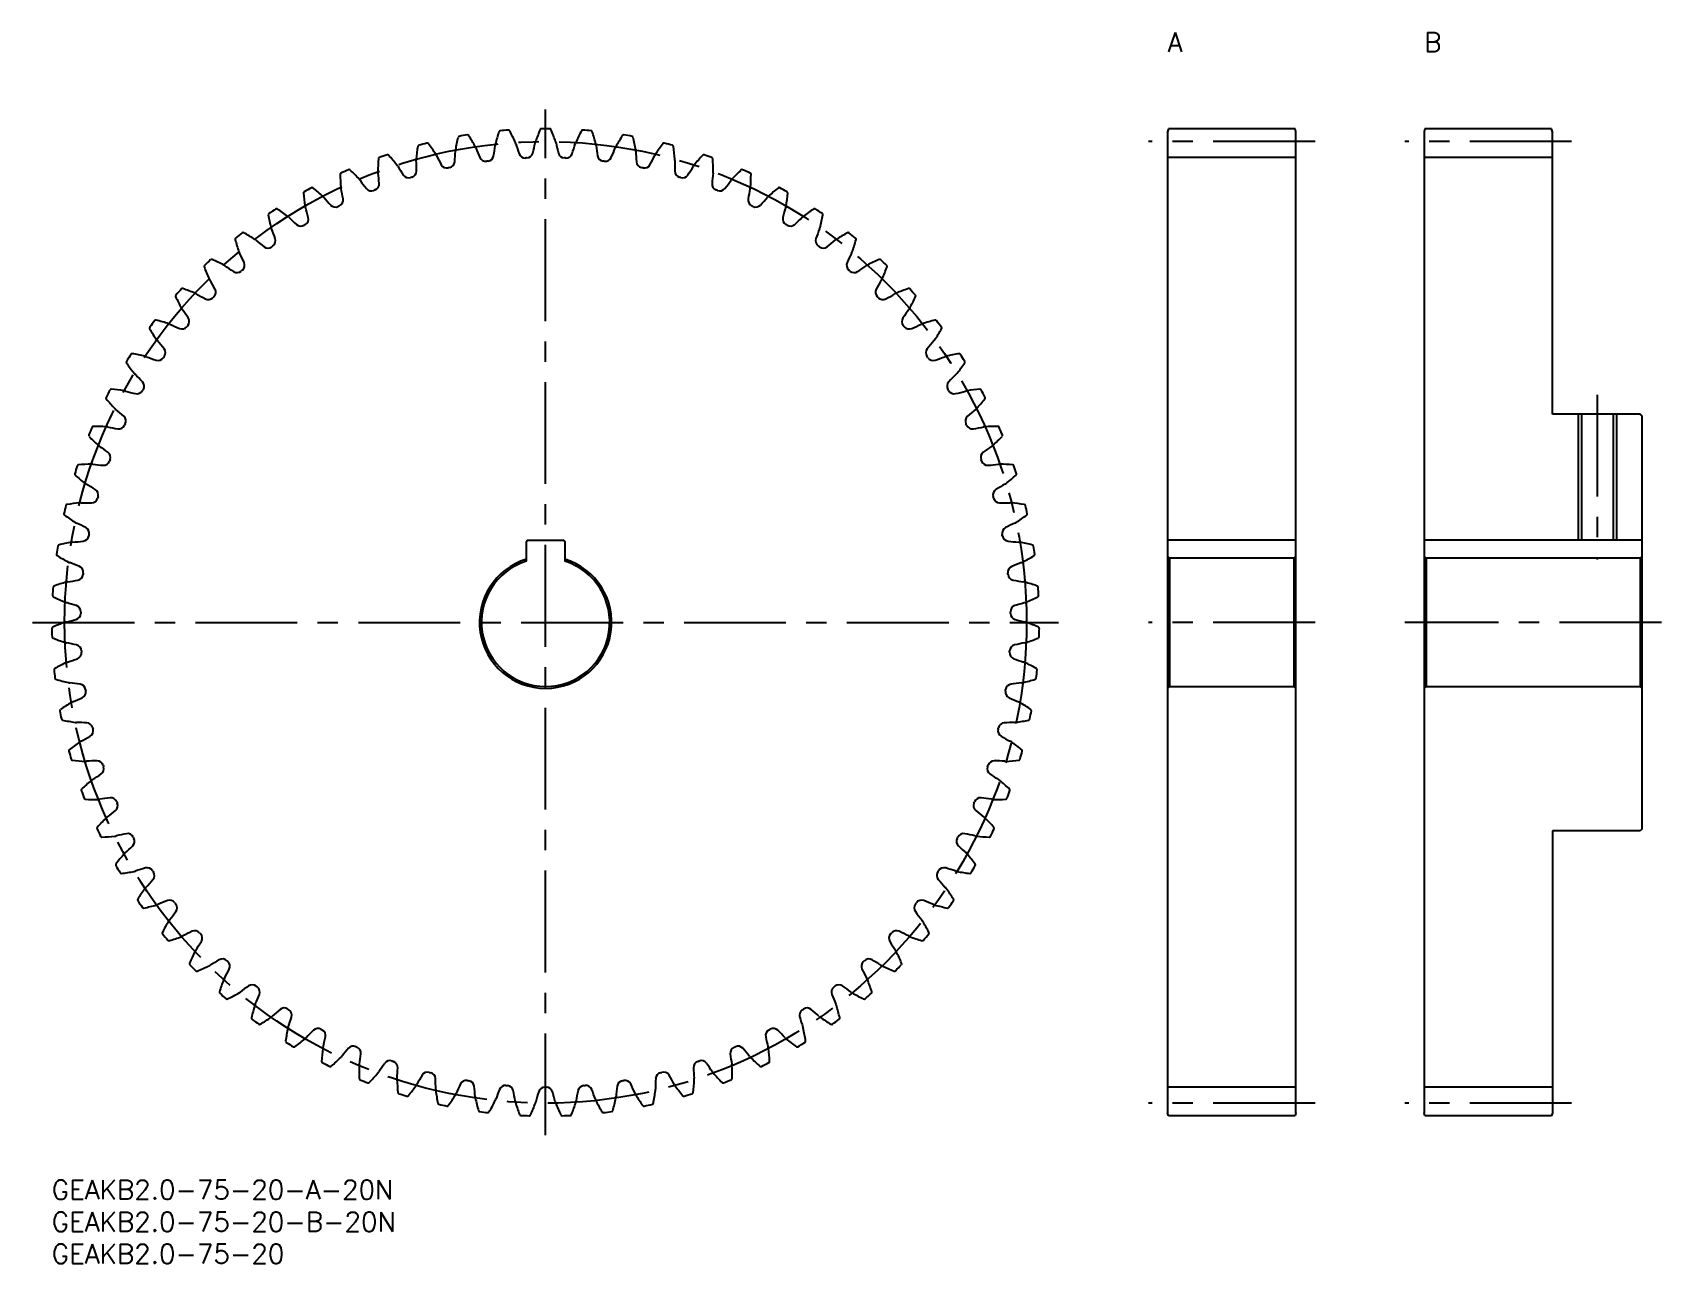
# Model space of a CAD drawing. Extents: x -3 to 251, y -13 to 179.
import ezdxf

# ---------------------------------------------------------------- set-up
doc = ezdxf.new("R2010")
doc.units = 0
doc.header["$LTSCALE"] = 0.5
doc.linetypes.add('CENTER', pattern=[50.8, 31.75, -6.35, 6.35, -6.35])
for name, color, linetype in [('MSM_CENTER', 1, 'CENTER'), ('MSM_CONTINUOUS', 7, 'CONTINUOUS'), ('MSM_NARROW', 5, 'CONTINUOUS'), ('MSM_PART_NUMBER', 7, 'CONTINUOUS')]:
    doc.layers.add(name, color=color, linetype=linetype)
doc.styles.get("Standard").update_dxf_attribs({"font": 'txt.shx', "height": 1, "bigfont": 'bigfont.shx'})

# ---------------------------------------------------------------- blocks, each defined once
blk = doc.blocks.new('*U3')
at = {"layer": 'MSM_PART_NUMBER'}
blk.add_text('GEAKB2.0-75-20-B-20N', height=3, dxfattribs=at).set_placement((0, -8))
blk = doc.blocks.new('*U4')
at = {"layer": 'MSM_PART_NUMBER'}
blk.add_text('GEAKB2.0-75-20-A-20N', height=3, dxfattribs=at).set_placement((0, -3))
blk = doc.blocks.new('*U5')
at = {"layer": 'MSM_PART_NUMBER'}
blk.add_text('GEAKB2.0-75-20', height=3, dxfattribs=at).set_placement((0, -13))
blk = doc.blocks.new('*U6')
at = {"layer": 'MSM_PART_NUMBER'}
blk.add_text('A', height=3, dxfattribs=at).set_placement((174, 176))
blk = doc.blocks.new('*U7')
at = {"layer": 'MSM_PART_NUMBER'}
blk.add_text('B', height=3, dxfattribs=at).set_placement((214, 176))

msp = doc.modelspace()

# ---------------------------------------------------------------- linework, layer by layer
at = {"layer": 'MSM_CENTER'}
for p, q in [((77, 7), (77, 167)), ((197, 162), (171, 162)), ((237, 162), (211, 162)), ((241, 122.5), (241, 96.8)), ((-3, 87), (157, 87)), ((197, 87), (171, 87)), ((251, 87), (211, 87)), ((197, 12), (171, 12)), ((237, 12), (211, 12))]:
    msp.add_line(p, q, dxfattribs=at)
msp.add_circle((77, 87), 75, dxfattribs=at)
at = {"layer": 'MSM_CONTINUOUS'}
for p, q in [((174.13, 164), (174, 163.5)), ((174, 163.5), (174, 10.5)), ((193.87, 164), (174.13, 164)), ((194, 163.5), (193.87, 164)), ((194, 10.5), (194, 163.5)), ((214.13, 164), (214, 163.5)), ((214, 163.5), (214, 10.5)), ((233.87, 164), (214.13, 164)), ((234, 163.5), (233.87, 164)), ((234, 119.5), (234, 163.5)), ((194, 159.5), (174, 159.5)), ((234, 159.5), (214, 159.5)), ((247.7, 119.5), (234, 119.5)), ((238.54, 119.5), (238.54, 99.8)), ((243.46, 119.5), (243.46, 99.8)), ((248, 119.2), (247.7, 119.5)), ((248, 54.8), (248, 119.2)), ((74, 96.54), (74, 99.6)), ((74.2, 99.8), (79.8, 99.8)), ((80, 99.6), (80, 96.54)), ((194, 99.8), (174, 99.8)), ((248, 99.8), (214, 99.8)), ((174, 97.3), (174.3, 97)), ((174.3, 97), (174.3, 77)), ((193.7, 97), (174.3, 97)), ((193.7, 97), (194, 97.3)), ((193.7, 97), (193.7, 77)), ((214, 97.3), (214.3, 97)), ((214.3, 97), (214.3, 77)), ((247.7, 97), (214.3, 97)), ((247.7, 97), (248, 97.3)), ((247.7, 97), (247.7, 77)), ((174.3, 77), (174, 76.7)), ((174.3, 77), (193.7, 77)), ((194, 76.7), (193.7, 77)), ((214.3, 77), (214, 76.7)), ((214.3, 77), (247.7, 77)), ((248, 76.7), (247.7, 77)), ((247.7, 54.5), (234, 54.5)), ((234, 54.5), (234, 10.5)), ((248, 54.8), (247.7, 54.5)), ((194, 14.5), (174, 14.5)), ((234, 14.5), (214, 14.5)), ((174.13, 10), (174, 10.5)), ((194, 10.5), (193.87, 10)), ((214.13, 10), (214, 10.5)), ((234, 10.5), (233.87, 10)), ((193.87, 10), (174.13, 10)), ((233.87, 10), (214.13, 10))]:
    msp.add_line(p, q, dxfattribs=at)
for centre, radius, start, end in [((87.62, 156.67), 25, 166.1471, 170.8), ((63.55, 162.61), 0.2, 100.0891, 166.1471), ((77, 87), 77, 99.1109, 100.0891), ((64.84, 162.83), 0.2, 33.0529, 99.1109), ((44.05, 149.3), 25, 28.4, 33.0529), ((93.42, 155.54), 25, 161.3471, 166), ((69.92, 163.47), 0.2, 95.2891, 161.3471), ((77, 87), 77, 94.3109, 95.2891), ((71.23, 163.58), 0.2, 28.2529, 94.3109), ((49.38, 151.84), 25, 23.6, 28.2529), ((99.1, 153.93), 25, 156.5471, 161.2), ((76.34, 163.8), 0.2, 90.4891, 156.5471), ((77, 87), 77, 89.5109, 90.4891), ((77.66, 163.8), 0.2, 23.4529, 89.5109), ((54.9, 153.93), 25, 18.8, 23.4529), ((104.62, 151.84), 25, 151.7471, 156.4), ((82.77, 163.58), 0.2, 85.6891, 151.7471), ((77, 87), 77, 84.7109, 85.6891), ((84.08, 163.47), 0.2, 18.6529, 84.7109), ((60.58, 155.54), 25, 14, 18.6529), ((109.95, 149.3), 25, 146.9471, 151.6), ((89.16, 162.83), 0.2, 80.8891, 146.9471), ((77, 87), 77, 79.9109, 80.8891), ((90.45, 162.61), 0.2, 13.8528, 79.9109), ((66.38, 156.67), 25, 9.2, 13.8529), ((81.76, 157.32), 25, 170.9471, 175.6), ((57.27, 161.22), 0.2, 104.8891, 170.9471), ((77, 87), 77, 103.9108, 104.8891), ((58.54, 161.55), 0.2, 37.8529, 103.9108), ((38.95, 146.33), 25, 33.2, 37.8529), ((32.94, 161.38), 30, 355.1323, 358.2375), ((64.58, 160.41), 1.66, 170.8, 178.2576), ((64.58, 160.41), 1.66, 20.9424, 28.4), ((94.15, 171.73), 30, 200.9625, 204.0677), ((39.32, 164.81), 30, 350.3323, 353.4375), ((70.77, 161.19), 1.66, 166, 173.4576), ((70.77, 161.19), 1.66, 16.1424, 23.6), ((101.18, 170), 30, 196.1625, 199.2677), ((73.8, 160.43), 1, 199.2677, 272.4932), ((74.04, 160.44), 1, 272.3068, 345.5323), ((45.96, 167.69), 30, 345.5323, 348.6375), ((77, 161.45), 1.66, 161.2, 168.6576), ((77, 161.45), 1.66, 11.3424, 18.8), ((108.04, 167.69), 30, 191.3625, 194.4677), ((79.96, 160.44), 1, 194.4678, 267.6932), ((80.2, 160.43), 1, 267.5068, 340.7323), ((52.82, 170), 30, 340.7323, 343.8375), ((83.23, 161.19), 1.66, 156.4, 163.8576), ((83.23, 161.19), 1.66, 6.5424, 14), ((114.68, 164.81), 30, 186.5625, 189.6677), ((59.85, 171.73), 30, 335.9323, 339.0375), ((89.42, 160.41), 1.66, 151.6, 159.0576), ((89.42, 160.41), 1.66, 1.7424, 9.2), ((121.06, 161.38), 30, 181.7625, 184.8677), ((115.05, 146.33), 25, 142.1471, 146.8), ((95.46, 161.55), 0.2, 76.0891, 142.1471), ((77, 87), 77, 75.1109, 76.0891), ((96.73, 161.22), 0.2, 9.0529, 75.1109), ((72.24, 157.32), 25, 4.4, 9.0529), ((77, 87), 77, 113.5109, 114.4891), ((46.36, 157.42), 0.2, 47.4529, 113.5109), ((29.59, 139.15), 25, 42.8, 47.4529), ((75.86, 157.47), 25, 175.7471, 180.4), ((51.12, 159.31), 0.2, 109.6891, 175.7471), ((77, 87), 77, 108.7109, 109.6891), ((52.36, 159.74), 0.2, 42.6529, 108.7109), ((34.12, 142.94), 25, 38, 42.6529), ((52.52, 157.31), 1.66, 30.5424, 38), ((79.78, 173.41), 30, 210.5625, 213.6677), ((58.49, 159.11), 1.66, 175.6, 183.0576), ((26.87, 157.43), 30, 359.9323, 3.0375), ((58.49, 159.11), 1.66, 25.7424, 33.2), ((87, 172.87), 30, 205.7625, 208.8677), ((61.6, 158.87), 1, 208.8678, 282.0932), ((77, 87), 72.5, 101.9068, 102.0932), ((61.84, 158.92), 1, 281.9068, 355.1323), ((67.67, 159.91), 1, 204.0678, 277.2932), ((77, 87), 72.5, 97.1068, 97.2932), ((67.91, 159.94), 1, 277.1068, 350.3323), ((77, 87), 72.5, 92.3068, 92.4932), ((77, 87), 72.5, 87.5068, 87.6932), ((86.09, 159.94), 1, 189.6678, 262.8932), ((77, 87), 72.5, 82.7068, 82.8932), ((86.33, 159.91), 1, 262.7068, 335.9323), ((92.16, 158.92), 1, 184.8678, 258.0932), ((77, 87), 72.5, 77.9068, 78.0932), ((92.4, 158.87), 1, 257.9068, 331.1323), ((67, 172.87), 30, 331.1323, 334.2375), ((95.51, 159.11), 1.66, 146.8, 154.2576), ((127.13, 157.43), 30, 176.9625, 180.0677), ((95.51, 159.11), 1.66, 356.9424, 4.4), ((74.22, 173.41), 30, 326.3323, 329.4375), ((101.48, 157.31), 1.66, 142, 149.4576), ((119.88, 142.94), 25, 137.3471, 142), ((101.64, 159.74), 0.2, 71.2888, 137.3471), ((77, 87), 77, 70.3109, 71.2891), ((102.88, 159.31), 0.2, 4.2528, 70.3109), ((78.14, 157.47), 25, 359.6, 4.2529), ((124.41, 139.15), 25, 132.5471, 137.2), ((107.64, 157.42), 0.2, 66.4888, 132.5471), ((77, 87), 77, 65.5109, 66.4891), ((45.16, 156.89), 0.2, 114.4891, 180.5471), ((69.96, 157.13), 25, 180.5471, 185.2), ((46.72, 155.01), 1.66, 35.3424, 42.8), ((72.54, 173.33), 30, 215.3625, 218.4677), ((50.05, 155.38), 1, 291.5068, 4.7323), ((52.52, 157.31), 1.66, 180.4, 187.8576), ((21.15, 152.99), 30, 4.7323, 7.8375), ((55.64, 157.33), 1, 213.6678, 286.8932), ((77, 87), 72.5, 106.7068, 106.8932), ((55.87, 157.4), 1, 286.7068, 359.9323), ((98.13, 157.4), 1, 180.0678, 253.2932), ((77, 87), 72.5, 73.1068, 73.2932), ((98.36, 157.33), 1, 253.1068, 326.3323), ((132.85, 152.99), 30, 172.1625, 175.2677), ((103.95, 155.38), 1, 175.2678, 248.4932), ((101.48, 157.31), 1.66, 352.1424, 359.6), ((81.46, 173.33), 30, 321.5323, 324.6375), ((107.28, 155.01), 1.66, 137.2, 144.6576), ((108.84, 156.89), 0.2, 359.4529, 65.5109), ((84.04, 157.13), 25, 354.8, 359.4529), ((39.43, 153.98), 0.2, 119.2891, 185.3471), ((64.12, 156.29), 25, 185.3471, 190), ((77, 87), 77, 118.3109, 119.2891), ((40.58, 154.61), 0.2, 52.2529, 118.3109), ((25.4, 135), 25, 47.6, 52.2529), ((41.13, 152.24), 1.66, 40.1424, 47.6), ((65.33, 172.66), 30, 220.1625, 223.2677), ((44.43, 152.89), 1, 296.3068, 9.5323), ((46.72, 155.01), 1.66, 185.2, 192.6576), ((15.83, 148.09), 30, 9.5323, 12.6375), ((49.83, 155.29), 1, 218.4677, 291.6932), ((77, 87), 72.5, 111.5068, 111.6932), ((77, 87), 72.5, 68.3068, 68.4932), ((104.17, 155.29), 1, 248.3068, 321.5323), ((109.57, 152.89), 1, 170.4678, 243.6932), ((138.17, 148.09), 30, 167.3625, 170.4677), ((107.28, 155.01), 1.66, 347.3424, 354.8), ((88.67, 172.66), 30, 316.7323, 319.8375), ((112.87, 152.24), 1.66, 132.4, 139.8576), ((128.6, 135), 25, 127.7471, 132.4), ((113.42, 154.61), 0.2, 61.6888, 127.7471), ((77, 87), 77, 60.7109, 61.6891), ((89.88, 156.29), 25, 350, 354.6529), ((114.57, 153.98), 0.2, 354.6528, 60.7109), ((33.95, 150.6), 0.2, 124.0891, 190.1471), ((58.37, 154.97), 25, 190.1471, 194.8), ((77, 87), 77, 123.1109, 124.0891), ((35.05, 151.33), 0.2, 57.0529, 123.1109), ((21.56, 130.52), 25, 52.4, 57.0529), ((35.8, 149.01), 1.66, 44.9424, 52.4), ((58.2, 171.38), 30, 224.9625, 228.0677), ((41.13, 152.24), 1.66, 190, 197.4576), ((39.03, 149.93), 1, 301.1068, 14.3323), ((10.93, 142.75), 30, 14.3323, 17.4375), ((44.21, 152.78), 1, 223.2678, 296.4932), ((77, 87), 72.5, 116.3068, 116.4932), ((77, 87), 72.5, 63.5068, 63.6932), ((109.79, 152.78), 1, 243.5068, 316.7323), ((114.97, 149.93), 1, 165.6678, 238.8932), ((143.07, 142.75), 30, 162.5625, 165.6677), ((112.87, 152.24), 1.66, 342.5424, 350), ((95.8, 171.38), 30, 311.9323, 315.0375), ((118.2, 149.01), 1.66, 127.6, 135.0576), ((132.44, 130.52), 25, 122.9471, 127.6), ((118.95, 151.33), 0.2, 56.8888, 122.9471), ((77, 87), 77, 55.9109, 56.8891), ((95.63, 154.97), 25, 345.2, 349.8529), ((120.05, 150.6), 0.2, 349.8529, 55.9109), ((77, 87), 77, 127.9109, 128.8891), ((29.81, 147.59), 0.2, 61.8529, 127.9109), ((18.11, 125.73), 25, 57.2, 61.8529), ((35.8, 149.01), 1.66, 194.8, 202.2576), ((6.5, 137.03), 30, 19.1323, 22.2375), ((38.82, 149.81), 1, 228.0678, 301.2932), ((77, 87), 72.5, 121.1068, 121.2932), ((77, 87), 72.5, 58.7068, 58.8932), ((115.18, 149.81), 1, 238.7068, 311.9323), ((147.5, 137.03), 30, 157.7625, 160.8677), ((118.2, 149.01), 1.66, 337.7424, 345.2), ((135.89, 125.73), 25, 118.1471, 122.8), ((124.19, 147.59), 0.2, 52.0891, 118.1471), ((77, 87), 77, 51.1109, 52.0891), ((28.78, 146.78), 0.2, 128.8891, 194.9471), ((52.74, 153.17), 25, 194.9471, 199.6), ((30.76, 145.35), 1.66, 199.6, 207.0576), ((30.76, 145.35), 1.66, 49.7424, 57.2), ((51.21, 169.51), 30, 229.7625, 232.8677), ((33.7, 146.39), 1, 232.8678, 306.0932), ((77, 87), 72.5, 125.9068, 126.0932), ((33.89, 146.53), 1, 305.9068, 19.1323), ((120.11, 146.53), 1, 160.8678, 234.0932), ((77, 87), 72.5, 53.9068, 54.0932), ((120.3, 146.39), 1, 233.9068, 307.1323), ((102.79, 169.51), 30, 307.1323, 310.2375), ((123.24, 145.35), 1.66, 122.8, 130.2576), ((123.24, 145.35), 1.66, 332.9424, 340.4), ((101.26, 153.17), 25, 340.4, 345.0529), ((125.22, 146.78), 0.2, 345.0528, 51.1109), ((23.95, 142.53), 0.2, 133.6891, 199.7471), ((47.29, 150.91), 25, 199.7471, 204.4), ((77, 87), 77, 132.7109, 133.6891), ((24.91, 143.43), 0.2, 66.6529, 132.7109), ((15.08, 120.66), 25, 62, 66.6529), ((26.04, 141.27), 1.66, 54.5424, 62), ((44.39, 167.06), 30, 234.5625, 237.6677), ((2.56, 130.95), 30, 23.9323, 27.0375), ((29.06, 142.72), 1, 310.7068, 23.9323), ((124.94, 142.72), 1, 156.0678, 229.2932), ((151.44, 130.95), 30, 152.9625, 156.0677), ((109.61, 167.06), 30, 302.3323, 305.4375), ((127.96, 141.27), 1.66, 118, 125.4576), ((138.92, 120.66), 25, 113.3471, 118), ((129.09, 143.43), 0.2, 47.2891, 113.3471), ((77, 87), 77, 46.3109, 47.2891), ((106.71, 150.91), 25, 335.6, 340.2529), ((130.05, 142.53), 0.2, 340.2529, 46.3109), ((26.04, 141.27), 1.66, 204.4, 211.8576), ((-0.86, 124.57), 30, 28.7323, 31.8375), ((28.88, 142.56), 1, 237.6678, 310.8932), ((77, 87), 72.5, 130.7068, 130.8932), ((77, 87), 72.5, 49.1068, 49.2932), ((125.12, 142.56), 1, 229.1068, 302.3323), ((154.86, 124.57), 30, 148.1625, 151.2677), ((127.96, 141.27), 1.66, 328.1424, 335.6), ((19.49, 137.9), 0.2, 138.4891, 204.5471), ((42.05, 148.2), 25, 204.5471, 209.2), ((77, 87), 77, 137.5109, 138.4891), ((20.37, 138.87), 0.2, 71.4529, 137.5109), ((12.48, 115.36), 25, 66.8, 71.4529), ((21.67, 136.82), 1.66, 59.3424, 66.8), ((37.81, 164.06), 30, 239.3625, 242.4677), ((24.4, 138.34), 1, 242.4678, 315.6932), ((77, 87), 72.5, 135.5068, 135.6932), ((24.57, 138.51), 1, 315.5068, 28.7323), ((129.43, 138.51), 1, 151.2678, 224.4932), ((77, 87), 72.5, 44.3068, 44.4932), ((129.6, 138.34), 1, 224.3068, 297.5323), ((116.19, 164.06), 30, 297.5323, 300.6375), ((132.33, 136.82), 1.66, 113.2, 120.6576), ((141.52, 115.36), 25, 108.5471, 113.2), ((133.63, 138.87), 0.2, 42.4891, 108.5471), ((111.95, 148.2), 25, 330.8, 335.4529), ((77, 87), 77, 41.5109, 42.4891), ((134.51, 137.9), 0.2, 335.4529, 41.5109), ((21.67, 136.82), 1.66, 209.2, 216.6576), ((-3.73, 117.92), 30, 33.5323, 36.6375), ((157.73, 117.92), 30, 143.3625, 146.4677), ((132.33, 136.82), 1.66, 323.3424, 330.8), ((15.43, 132.91), 0.2, 143.2891, 209.3471), ((37.05, 145.06), 25, 209.3471, 214), ((77, 87), 77, 142.3109, 143.2891), ((16.23, 133.95), 0.2, 76.2529, 142.3109), ((10.33, 109.86), 25, 71.6, 76.2529), ((17.7, 132.01), 1.66, 64.1424, 71.6), ((31.5, 160.51), 30, 244.1625, 247.2677), ((20.29, 133.76), 1, 247.2678, 320.4932), ((77, 87), 72.5, 140.3068, 140.4932), ((20.44, 133.94), 1, 320.3068, 33.5323), ((133.56, 133.94), 1, 146.4678, 219.6932), ((77, 87), 72.5, 39.5068, 39.6932), ((133.71, 133.76), 1, 219.5068, 292.7323), ((122.5, 160.51), 30, 292.7323, 295.8375), ((136.3, 132.01), 1.66, 108.4, 115.8576), ((143.67, 109.86), 25, 103.7471, 108.4), ((116.95, 145.06), 25, 326, 330.6529), ((137.77, 133.95), 0.2, 37.6891, 103.7471), ((77, 87), 77, 36.7109, 37.6891), ((138.57, 132.91), 0.2, 330.6529, 36.7109), ((17.7, 132.01), 1.66, 214, 221.4576), ((-6.03, 111.06), 30, 38.3323, 41.4375), ((16.71, 129.05), 1, 325.1068, 38.3323), ((137.29, 129.05), 1, 141.6678, 214.8932), ((160.03, 111.06), 30, 138.5625, 141.6677), ((136.3, 132.01), 1.66, 318.5424, 326), ((11.81, 127.6), 0.2, 148.0891, 214.1471), ((77, 87), 77, 147.1109, 148.0891), ((32.33, 141.52), 25, 214.1471, 218.8), ((12.51, 128.7), 0.2, 81.0529, 147.1109), ((8.65, 104.21), 25, 76.4, 81.0529), ((14.14, 126.89), 1.66, 68.9424, 76.4), ((25.51, 156.44), 30, 248.9625, 252.0677), ((16.58, 128.85), 1, 252.0678, 325.2932), ((77, 87), 72.5, 145.1068, 145.2932), ((77, 87), 72.5, 34.7068, 34.8932), ((137.42, 128.85), 1, 214.7068, 287.9323), ((128.49, 156.44), 30, 287.9323, 291.0375), ((139.86, 126.89), 1.66, 103.6, 111.0576), ((145.35, 104.21), 25, 98.9471, 103.6), ((121.67, 141.52), 25, 321.2, 325.8529), ((141.49, 128.7), 0.2, 32.8891, 98.9471), ((77, 87), 77, 31.9109, 32.8891), ((142.19, 127.6), 0.2, 325.8529, 31.9109), ((14.14, 126.89), 1.66, 218.8, 226.2576), ((-7.76, 104.03), 30, 43.1323, 46.2375), ((13.41, 123.85), 1, 329.9068, 43.1323), ((140.59, 123.85), 1, 136.8678, 210.0932), ((161.76, 104.03), 30, 133.7625, 136.8677), ((139.86, 126.89), 1.66, 313.7424, 321.2), ((8.64, 122), 0.2, 152.8891, 218.9471), ((77, 87), 77, 151.9108, 152.8891), ((9.25, 123.16), 0.2, 85.8529, 151.9108), ((7.45, 98.43), 25, 81.2, 85.8529), ((11.02, 121.49), 1.66, 73.7424, 81.2), ((19.88, 151.89), 30, 253.7625, 256.8677), ((13.29, 123.65), 1, 256.8678, 330.0932), ((77, 87), 72.5, 149.9068, 150.0932), ((77, 87), 72.5, 29.9068, 30.0932), ((140.71, 123.65), 1, 209.9068, 283.1323), ((134.12, 151.89), 30, 283.1323, 286.2375), ((142.98, 121.49), 1.66, 98.8, 106.2576), ((146.55, 98.43), 25, 94.1471, 98.8), ((144.75, 123.16), 0.2, 28.0891, 94.1471), ((77, 87), 77, 27.1109, 28.0891), ((145.36, 122), 0.2, 321.0529, 27.1109), ((27.93, 137.59), 25, 218.9471, 223.6), ((11.02, 121.49), 1.66, 223.6, 231.0576), ((-8.88, 96.87), 30, 47.9323, 51.0375), ((162.88, 96.87), 30, 128.9625, 132.0677), ((142.98, 121.49), 1.66, 308.9424, 316.4), ((126.07, 137.59), 25, 316.4, 321.0529), ((77, 87), 77, 156.7108, 157.6891), ((6.46, 117.36), 0.2, 90.6529, 156.7108), ((6.74, 92.57), 25, 86, 90.6529), ((8.37, 115.85), 1.66, 78.5424, 86), ((14.65, 146.88), 30, 258.5625, 261.6677), ((10.44, 118.19), 1, 261.6678, 334.8932), ((10.55, 118.4), 1, 334.7068, 47.9323), ((77, 87), 72.5, 154.7068, 154.8932), ((143.45, 118.4), 1, 132.0678, 205.2932), ((77, 87), 72.5, 25.1068, 25.2932), ((143.56, 118.19), 1, 205.1068, 278.3323), ((139.35, 146.88), 30, 278.3323, 281.4375), ((145.63, 115.85), 1.66, 94, 101.4576), ((147.26, 92.57), 25, 89.3471, 94), ((147.54, 117.36), 0.2, 23.2891, 89.3471), ((77, 87), 77, 22.3109, 23.2891), ((5.95, 116.16), 0.2, 157.6891, 223.7471), ((23.86, 133.3), 25, 223.7471, 228.4), ((8.37, 115.85), 1.66, 228.4, 235.8576), ((-9.41, 89.65), 30, 52.7323, 55.8375), ((163.41, 89.65), 30, 124.1625, 127.2677), ((145.63, 115.85), 1.66, 304.1424, 311.6), ((130.14, 133.3), 25, 311.6, 316.2529), ((148.05, 116.16), 0.2, 316.2529, 22.3109), ((8.07, 112.51), 1, 266.4678, 339.6932), ((8.15, 112.73), 1, 339.5068, 52.7323), ((77, 87), 72.5, 159.5068, 159.6932), ((145.85, 112.73), 1, 127.2678, 200.4932), ((77, 87), 72.5, 20.3068, 20.4932), ((145.93, 112.51), 1, 200.3068, 273.5323), ((3.76, 110.11), 0.2, 162.4891, 228.5471), ((77, 87), 77, 161.5109, 162.4891), ((20.18, 128.7), 25, 228.5471, 233.2), ((4.16, 111.36), 0.2, 95.4529, 161.5109), ((6.52, 86.67), 25, 90.8, 95.4529), ((6.19, 110.01), 1.66, 83.3424, 90.8), ((9.85, 141.45), 30, 263.3625, 266.4677), ((144.15, 141.45), 30, 273.5323, 276.6375), ((147.81, 110.01), 1.66, 89.2, 96.6576), ((147.48, 86.67), 25, 84.5471, 89.2), ((133.82, 128.7), 25, 306.8, 311.4529), ((149.84, 111.36), 0.2, 18.4891, 84.5471), ((77, 87), 77, 17.5108, 18.4891), ((150.24, 110.11), 0.2, 311.4529, 17.5108), ((6.19, 110.01), 1.66, 233.2, 240.6576), ((-9.33, 82.41), 30, 57.5323, 60.6375), ((6.24, 106.88), 1, 344.3068, 57.5323), ((147.76, 106.88), 1, 122.4678, 195.6932), ((163.33, 82.41), 30, 119.3625, 122.4677), ((147.81, 110.01), 1.66, 299.3424, 306.8), ((77, 87), 77, 166.3109, 167.2891), ((2.38, 105.18), 0.2, 100.2529, 166.3109), ((6.8, 80.77), 25, 95.6, 100.2529), ((4.52, 104), 1.66, 88.1424, 95.6), ((5.53, 135.64), 30, 268.1625, 271.2677), ((6.18, 106.65), 1, 271.2678, 344.4932), ((77, 87), 72.5, 164.3068, 164.4932), ((77, 87), 72.5, 15.5068, 15.6932), ((147.82, 106.65), 1, 195.5068, 268.7323), ((148.47, 135.64), 30, 268.7323, 271.8375), ((149.48, 104), 1.66, 84.4, 91.8576), ((147.2, 80.77), 25, 79.7471, 84.4), ((151.62, 105.18), 0.2, 13.6891, 79.7471), ((77, 87), 77, 12.7108, 13.6891), ((2.08, 103.9), 0.2, 167.2891, 233.3471), ((16.89, 123.79), 25, 233.3471, 238), ((4.52, 104), 1.66, 238, 245.4576), ((-8.64, 75.21), 30, 62.3323, 65.4375), ((4.82, 100.89), 1, 349.1068, 62.3323), ((149.18, 100.89), 1, 117.6678, 190.8932), ((162.64, 75.21), 30, 114.5625, 117.6677), ((149.48, 104), 1.66, 294.5424, 302), ((137.11, 123.79), 25, 302, 306.6529), ((151.92, 103.9), 0.2, 306.6529, 12.7108), ((1.12, 98.87), 0.2, 105.0529, 171.1109), ((7.56, 74.92), 25, 100.4, 105.0529), ((3.35, 97.88), 1.66, 92.9424, 100.4), ((1.71, 129.49), 30, 272.9625, 276.0677), ((4.78, 100.66), 1, 276.0678, 349.2932), ((77, 87), 72.5, 169.1068, 169.2932), ((74.2, 99.6), 0.2, 90, 180), ((79.8, 99.6), 0.2, 0, 90), ((77, 87), 72.5, 10.7068, 10.8932), ((149.22, 100.66), 1, 190.7068, 263.9323), ((152.29, 129.49), 30, 263.9323, 267.0375), ((150.65, 97.88), 1.66, 79.6, 87.0576), ((146.44, 74.92), 25, 74.9471, 79.6), ((152.88, 98.87), 0.2, 8.8891, 74.9471), ((77, 87), 77, 171.1109, 172.0891), ((0.93, 97.57), 0.2, 172.0891, 238.1471), ((14.02, 118.64), 25, 238.1471, 242.8), ((77, 87), 10.3, 106.9335, 73.0665), ((77, 87), 10, 107.4576, 72.5424), ((139.98, 118.64), 25, 297.2, 301.8529), ((77, 87), 77, 7.9108, 8.8891), ((153.07, 97.57), 0.2, 301.8529, 7.9108), ((3.35, 97.88), 1.66, 242.8, 250.2576), ((-7.35, 68.08), 30, 67.1323, 70.2375), ((3.89, 94.56), 1, 280.8678, 354.0932), ((3.92, 94.8), 1, 353.9068, 67.1323), ((77, 87), 72.5, 173.9068, 174.0932), ((150.08, 94.8), 1, 112.8678, 186.0932), ((77, 87), 72.5, 5.9068, 6.0932), ((150.11, 94.56), 1, 185.9068, 259.1323), ((161.35, 68.08), 30, 109.7625, 112.8677), ((150.65, 97.88), 1.66, 289.7424, 297.2), ((77, 87), 77, 175.9108, 176.8891), ((0.4, 92.48), 0.2, 109.8529, 175.9108), ((8.82, 69.15), 25, 105.2, 109.8529), ((2.7, 91.67), 1.66, 97.7424, 105.2), ((-1.58, 123.04), 30, 277.7625, 280.8677), ((155.58, 123.04), 30, 259.1323, 262.2375), ((151.3, 91.67), 1.66, 74.8, 82.2576), ((145.18, 69.15), 25, 70.1471, 74.8), ((153.6, 92.48), 0.2, 4.0891, 70.1471), ((77, 87), 77, 3.1108, 4.0891), ((0.31, 91.17), 0.2, 176.8891, 242.9471), ((11.59, 113.25), 25, 242.9471, 247.6), ((2.7, 91.67), 1.66, 247.6, 255.0576), ((-5.48, 61.09), 30, 71.9323, 75.0375), ((3.52, 88.66), 1, 358.7068, 71.9323), ((150.48, 88.66), 1, 108.0678, 181.2932), ((159.48, 61.09), 30, 104.9625, 108.0677), ((151.3, 91.67), 1.66, 284.9424, 292.4), ((142.41, 113.25), 25, 292.4, 297.0529), ((153.69, 91.17), 0.2, 297.0529, 3.1108), ((10.55, 63.51), 25, 110, 114.6529), ((2.57, 85.44), 1.66, 102.5424, 110), ((-4.32, 116.34), 30, 282.5625, 285.6677), ((3.51, 88.42), 1, 285.6678, 358.8932), ((77, 87), 72.5, 178.7068, 178.8932), ((77, 87), 72.5, 1.1068, 1.2932), ((150.49, 88.42), 1, 181.1068, 254.3323), ((158.32, 116.34), 30, 254.3323, 257.4375), ((151.43, 85.44), 1.66, 70, 77.4576), ((143.45, 63.51), 25, 65.3471, 70), ((0.21, 86.05), 0.2, 114.6531, 180.7108), ((77, 87), 77, 180.7108, 181.6891), ((0.23, 84.74), 0.2, 181.6891, 247.7471), ((9.63, 107.69), 25, 247.7471, 252.4), ((2.57, 85.44), 1.66, 252.4, 259.8576), ((151.43, 85.44), 1.66, 280.1424, 287.6), ((144.37, 107.69), 25, 287.6, 292.2529), ((153.77, 84.74), 0.2, 292.2529, 358.3108), ((153.79, 86.05), 0.2, 359.2891, 65.3471), ((77, 87), 77, 358.3108, 359.2891), ((-3.02, 54.28), 30, 76.7323, 79.8375), ((-6.49, 109.43), 30, 287.3625, 290.4677), ((3.64, 82.5), 1, 3.5068, 76.7323), ((3.65, 82.27), 1, 290.4678, 3.6932), ((77, 87), 72.5, 183.5068, 183.6932), ((77, 87), 72.5, 356.3068, 356.4932), ((150.35, 82.27), 1, 176.3068, 249.5323), ((150.36, 82.5), 1, 103.2678, 176.4932), ((160.49, 109.43), 30, 249.5323, 252.6375), ((157.02, 54.28), 30, 100.1625, 103.2677), ((0.55, 79.62), 0.2, 119.4529, 185.5108), ((77, 87), 77, 185.5108, 186.4891), ((12.75, 58.03), 25, 114.8, 119.4529), ((2.96, 79.22), 1.66, 107.3424, 114.8), ((151.04, 79.22), 1.66, 65.2, 72.6576), ((141.25, 58.03), 25, 60.5471, 65.2), ((77, 87), 77, 353.5108, 354.4891), ((153.45, 79.62), 0.2, 354.4891, 60.5471), ((0.69, 78.32), 0.2, 186.4888, 252.5471), ((8.13, 101.98), 25, 252.5471, 257.2), ((2.96, 79.22), 1.66, 257.2, 264.6576), ((0, 47.7), 30, 81.5323, 84.6375), ((4.27, 76.38), 1, 8.3068, 81.5323), ((4.31, 76.14), 1, 295.2678, 8.4932), ((77, 87), 72.5, 188.3068, 188.4932), ((149.69, 76.14), 1, 171.5068, 244.7323), ((77, 87), 72.5, 351.5068, 351.6932), ((149.73, 76.38), 1, 98.4678, 171.6932), ((154, 47.7), 30, 95.3625, 98.4677), ((151.04, 79.22), 1.66, 275.3424, 282.8), ((145.87, 101.98), 25, 282.8, 287.4529), ((153.31, 78.32), 0.2, 287.4529, 353.5108), ((15.4, 52.75), 25, 119.6, 124.2529), ((3.87, 73.05), 1.66, 112.1424, 119.6), ((-8.07, 102.37), 30, 292.1625, 295.2677), ((162.07, 102.37), 30, 244.7323, 247.8375), ((150.13, 73.05), 1.66, 60.4, 67.8576), ((138.6, 52.75), 25, 55.7471, 60.4), ((1.44, 73.25), 0.2, 124.2531, 190.3108), ((77, 87), 77, 190.3108, 191.2892), ((1.69, 71.97), 0.2, 191.2895, 257.3471), ((7.12, 96.16), 25, 257.3471, 262), ((3.87, 73.05), 1.66, 262, 269.4576), ((3.56, 41.39), 30, 86.3323, 89.4375), ((5.41, 70.33), 1, 13.1068, 86.3323), ((148.59, 70.33), 1, 93.6678, 166.8932), ((150.44, 41.39), 30, 90.5625, 93.6677), ((150.13, 73.05), 1.66, 270.5424, 278), ((146.88, 96.16), 25, 278, 282.6529), ((152.31, 71.97), 0.2, 282.6531, 348.7108), ((77, 87), 77, 348.7108, 349.6891), ((152.56, 73.25), 0.2, 349.6891, 55.7471), ((-9.06, 95.2), 30, 296.9625, 300.0677), ((5.47, 70.1), 1, 300.0678, 13.2932), ((77, 87), 72.5, 193.1068, 193.2932), ((148.53, 70.1), 1, 166.7068, 239.9323), ((77, 87), 72.5, 346.7068, 346.8932), ((163.06, 95.2), 30, 239.9323, 243.0375), ((2.86, 66.98), 0.2, 129.0529, 195.1109), ((77, 87), 77, 195.1109, 196.0891), ((18.48, 47.72), 25, 124.4, 129.0529), ((5.29, 66.98), 1.66, 116.9424, 124.4), ((148.71, 66.98), 1.66, 55.6, 63.0576), ((135.52, 47.72), 25, 50.9471, 55.6), ((77, 87), 77, 343.9108, 344.8891), ((151.14, 66.98), 0.2, 344.8891, 50.9471), ((3.21, 65.72), 0.2, 196.0888, 262.1471), ((6.6, 90.28), 25, 262.1471, 266.8), ((5.29, 66.98), 1.66, 266.8, 274.2576), ((7.63, 35.41), 30, 91.1323, 94.2375), ((7.06, 64.4), 1, 17.9068, 91.1323), ((7.13, 64.17), 1, 304.8678, 18.0932), ((77, 87), 72.5, 197.9068, 198.0932), ((146.87, 64.17), 1, 161.9068, 235.1323), ((77, 87), 72.5, 341.9068, 342.0932), ((146.94, 64.4), 1, 88.8678, 162.0932), ((146.37, 35.41), 30, 85.7625, 88.8677), ((148.71, 66.98), 1.66, 265.7424, 273.2), ((147.4, 90.28), 25, 273.2, 277.8529), ((150.79, 65.72), 0.2, 277.8529, 343.9108), ((4.79, 60.85), 0.2, 133.8529, 199.9108), ((21.97, 42.96), 25, 129.2, 133.8529), ((7.22, 61.05), 1.66, 121.7424, 129.2), ((-9.44, 87.97), 30, 301.7625, 304.8677), ((163.44, 87.97), 30, 235.1323, 238.2375), ((146.78, 61.05), 1.66, 50.8, 58.2576), ((132.03, 42.96), 25, 46.1471, 50.8), ((149.21, 60.85), 0.2, 340.0891, 46.1471), ((77, 87), 77, 199.9108, 200.8891), ((5.25, 59.62), 0.2, 200.8888, 266.9471), ((6.57, 84.38), 25, 266.9471, 271.6), ((7.22, 61.05), 1.66, 271.6, 279.0576), ((12.19, 29.78), 30, 95.9323, 99.0375), ((9.2, 58.63), 1, 22.7068, 95.9323), ((9.29, 58.41), 1, 309.6678, 22.8932), ((77, 87), 72.5, 202.7068, 202.8932), ((144.71, 58.41), 1, 157.1068, 230.3323), ((77, 87), 72.5, 337.1068, 337.2932), ((144.8, 58.63), 1, 84.0678, 157.2932), ((141.81, 29.78), 30, 80.9625, 84.0677), ((146.78, 61.05), 1.66, 260.9424, 268.4), ((147.43, 84.38), 25, 268.4, 273.0529), ((148.75, 59.62), 0.2, 273.0531, 339.1108), ((77, 87), 77, 339.1108, 340.0891), ((25.85, 38.51), 25, 134, 138.6529), ((9.64, 55.3), 1.66, 126.5424, 134), ((-9.22, 80.73), 30, 306.5625, 309.6677), ((163.22, 80.73), 30, 230.3323, 233.4375), ((144.36, 55.3), 1.66, 46, 53.4576), ((128.15, 38.51), 25, 41.3471, 46), ((7.23, 54.89), 0.2, 138.6529, 204.7108), ((77, 87), 77, 204.7108, 205.6891), ((7.79, 53.71), 0.2, 205.6888, 271.7471), ((7.03, 78.5), 25, 271.7471, 276.4), ((9.64, 55.3), 1.66, 276.4, 283.8576), ((17.21, 24.56), 30, 100.7323, 103.8375), ((11.81, 53.05), 1, 27.5068, 100.7323), ((77, 87), 72.5, 207.5068, 207.6932), ((77, 87), 72.5, 332.3068, 332.4932), ((142.19, 53.05), 1, 79.2678, 152.4932), ((136.79, 24.56), 30, 76.1625, 79.2677), ((144.36, 55.3), 1.66, 256.1424, 263.6), ((146.97, 78.5), 25, 263.6, 268.2529), ((146.21, 53.71), 0.2, 268.2529, 334.3108), ((77, 87), 77, 334.3108, 335.2891), ((146.77, 54.89), 0.2, 335.2891, 41.3471), ((30.09, 34.4), 25, 138.8, 143.4529), ((12.53, 49.78), 1.66, 131.3424, 138.8), ((-8.4, 73.54), 30, 311.3625, 314.4677), ((11.92, 52.84), 1, 314.4678, 27.6932), ((142.08, 52.84), 1, 152.3068, 225.5323), ((162.4, 73.54), 30, 225.5323, 228.6375), ((141.47, 49.78), 1.66, 41.2, 48.6576), ((123.91, 34.4), 25, 36.5471, 41.2), ((10.16, 49.17), 0.2, 143.4529, 209.5108), ((77, 87), 77, 209.5108, 210.4891), ((22.64, 19.78), 30, 105.5323, 108.6375), ((14.88, 47.72), 1, 32.3068, 105.5323), ((139.12, 47.72), 1, 74.4678, 147.6932), ((131.36, 19.78), 30, 71.3625, 74.4677), ((77, 87), 77, 329.5108, 330.4891), ((143.84, 49.17), 0.2, 330.4891, 36.5471), ((10.82, 48.03), 0.2, 210.4891, 276.5471), ((7.99, 72.67), 25, 276.5471, 281.2), ((12.53, 49.78), 1.66, 281.2, 288.6576), ((-6.97, 66.44), 30, 316.1625, 319.2677), ((77, 87), 72.5, 212.3068, 212.4932), ((15.01, 47.52), 1, 319.2678, 32.4932), ((138.99, 47.52), 1, 147.5068, 220.7323), ((77, 87), 72.5, 327.5068, 327.6932), ((160.97, 66.44), 30, 220.7323, 223.8375), ((141.47, 49.78), 1.66, 251.3424, 258.8), ((146.01, 72.67), 25, 258.8, 263.4529), ((143.18, 48.03), 0.2, 263.4529, 329.5108), ((13.56, 43.71), 0.2, 148.2529, 214.3108), ((34.65, 30.66), 25, 143.6, 148.2529), ((77, 87), 77, 214.3108, 215.2891), ((15.87, 44.51), 1.66, 136.1424, 143.6), ((28.46, 15.46), 30, 110.3323, 113.4375), ((18.38, 42.66), 1, 37.1068, 110.3323), ((77, 87), 72.5, 217.1068, 217.2932), ((77, 87), 72.5, 322.7068, 322.8932), ((135.62, 42.66), 1, 69.6678, 142.8932), ((125.54, 15.46), 30, 66.5625, 69.6677), ((138.13, 44.51), 1.66, 36.4, 43.8576), ((119.35, 30.66), 25, 31.7471, 36.4), ((77, 87), 77, 324.7108, 325.6891), ((140.44, 43.71), 0.2, 325.6891, 31.7471), ((14.31, 42.63), 0.2, 215.2891, 281.3471), ((9.43, 66.95), 25, 281.3471, 286), ((15.87, 44.51), 1.66, 286, 293.4576), ((-4.95, 59.48), 30, 320.9625, 324.0677), ((18.53, 42.47), 1, 324.0678, 37.2932), ((135.47, 42.47), 1, 142.7068, 215.9323), ((158.95, 59.48), 30, 215.9323, 219.0375), ((138.13, 44.51), 1.66, 246.5424, 254), ((144.57, 66.95), 25, 254, 258.6529), ((139.69, 42.63), 0.2, 258.6529, 324.7108), ((17.41, 38.55), 0.2, 153.0529, 219.1108), ((39.52, 27.31), 25, 148.4, 153.0529), ((77, 87), 77, 219.1108, 220.0891), ((19.64, 39.54), 1.66, 140.9424, 148.4), ((34.62, 11.65), 30, 115.1323, 118.2375), ((22.3, 37.91), 1, 41.9068, 115.1323), ((77, 87), 72.5, 221.9068, 222.0932), ((22.46, 37.73), 1, 328.8678, 42.0932), ((131.54, 37.73), 1, 137.9068, 211.1323), ((77, 87), 72.5, 317.9068, 318.0932), ((131.7, 37.91), 1, 64.8678, 138.0932), ((119.38, 11.65), 30, 61.7625, 64.8677), ((134.36, 39.54), 1.66, 31.6, 39.0576), ((114.48, 27.31), 25, 26.9471, 31.6), ((77, 87), 77, 319.9108, 320.8891), ((136.59, 38.55), 0.2, 320.8891, 26.9471), ((18.24, 37.54), 0.2, 220.0891, 286.1471), ((11.35, 61.36), 25, 286.1471, 290.8), ((19.64, 39.54), 1.66, 290.8, 298.2576), ((44.64, 24.39), 25, 153.2, 157.8529), ((23.81, 34.91), 1.66, 145.7424, 153.2), ((-2.36, 52.72), 30, 325.7625, 328.8677), ((156.36, 52.72), 30, 211.1323, 214.2375), ((130.19, 34.91), 1.66, 26.8, 34.2576), ((109.36, 24.39), 25, 22.1471, 26.8), ((134.36, 39.54), 1.66, 241.7424, 249.2), ((142.65, 61.36), 25, 249.2, 253.8529), ((135.76, 37.54), 0.2, 253.8529, 319.9108), ((21.67, 33.74), 0.2, 157.8529, 223.9108), ((77, 87), 77, 223.9108, 224.8891), ((13.72, 55.96), 25, 290.9471, 295.6), ((23.81, 34.91), 1.66, 295.6, 303.0576), ((41.07, 8.37), 30, 119.9323, 123.0375), ((26.6, 33.5), 1, 46.7068, 119.9323), ((77, 87), 72.5, 226.7068, 226.8932), ((26.77, 33.34), 1, 333.6678, 46.8932), ((127.23, 33.34), 1, 133.1068, 206.3323), ((77, 87), 72.5, 313.1068, 313.2932), ((127.4, 33.5), 1, 60.0678, 133.2932), ((112.93, 8.37), 30, 56.9625, 60.0677), ((130.19, 34.91), 1.66, 236.9424, 244.4), ((140.28, 55.96), 25, 244.4, 249.0529), ((77, 87), 77, 315.1108, 316.0891), ((132.33, 33.74), 0.2, 316.0891, 22.1471), ((22.59, 32.8), 0.2, 224.8891, 290.9471), ((49.99, 21.9), 25, 158, 162.6529), ((28.35, 30.64), 1.66, 150.5424, 158), ((0.78, 46.2), 30, 330.5625, 333.6677), ((153.22, 46.2), 30, 206.3323, 209.4375), ((125.65, 30.64), 1.66, 22, 29.4576), ((104.01, 21.9), 25, 17.3471, 22), ((131.41, 32.8), 0.2, 249.0529, 315.1108), ((26.32, 29.29), 0.2, 162.6529, 228.7108), ((77, 87), 77, 228.7108, 229.6891), ((27.32, 28.44), 0.2, 229.6891, 295.7471), ((16.54, 50.77), 25, 295.7471, 300.4), ((28.35, 30.64), 1.66, 300.4, 307.8576), ((47.77, 5.64), 30, 124.7323, 127.8375), ((31.25, 29.47), 1, 51.5068, 124.7323), ((4.46, 39.97), 30, 335.3625, 338.4677), ((77, 87), 72.5, 231.5068, 231.6932), ((31.44, 29.32), 1, 338.4678, 51.6932), ((122.56, 29.32), 1, 128.3068, 201.5323), ((149.54, 39.97), 30, 201.5323, 204.6375), ((77, 87), 72.5, 308.3068, 308.4932), ((122.75, 29.47), 1, 55.2678, 128.4932), ((106.23, 5.64), 30, 52.1625, 55.2677), ((125.65, 30.64), 1.66, 232.1424, 239.6), ((137.46, 50.77), 25, 239.6, 244.2529), ((126.68, 28.44), 0.2, 244.2529, 310.3108), ((77, 87), 77, 310.3108, 311.2891), ((127.68, 29.29), 0.2, 311.2891, 17.3471), ((55.54, 19.87), 25, 162.8, 167.4529), ((33.24, 26.77), 1.66, 155.3424, 162.8), ((19.79, 45.84), 25, 300.5471, 305.2), ((33.24, 26.77), 1.66, 305.2, 312.6576), ((54.69, 3.48), 30, 129.5323, 132.6375), ((36.23, 25.85), 1, 56.3068, 129.5323), ((77, 87), 72.5, 236.3068, 236.4932), ((8.65, 34.06), 30, 340.1625, 343.2677), ((36.43, 25.71), 1, 343.2678, 56.4932), ((117.57, 25.71), 1, 123.5068, 196.7323), ((145.35, 34.06), 30, 196.7323, 199.8375), ((77, 87), 72.5, 303.5068, 303.6932), ((117.77, 25.85), 1, 50.4678, 123.6932), ((99.31, 3.48), 30, 47.3625, 50.4677), ((120.76, 26.77), 1.66, 227.3424, 234.8), ((134.21, 45.84), 25, 234.8, 239.4529), ((120.76, 26.77), 1.66, 17.2, 24.6576), ((98.46, 19.87), 25, 12.5471, 17.2), ((31.33, 25.26), 0.2, 167.4529, 233.5108), ((77, 87), 77, 233.5108, 234.4891), ((32.39, 24.48), 0.2, 234.4891, 300.5471), ((61.23, 18.31), 25, 167.6, 172.2529), ((38.43, 23.32), 1.66, 160.1424, 167.6), ((61.75, 1.91), 30, 134.3323, 137.4375), ((41.49, 22.65), 1, 61.1068, 134.3323), ((77, 87), 72.5, 241.1068, 241.2932), ((41.7, 22.53), 1, 348.0678, 61.2932), ((112.3, 22.53), 1, 118.7068, 191.9323), ((77, 87), 72.5, 298.7068, 298.8932), ((112.51, 22.65), 1, 45.6678, 118.8932), ((92.25, 1.91), 30, 42.5625, 45.6677), ((115.57, 23.32), 1.66, 12.4, 19.8576), ((92.77, 18.31), 25, 7.7471, 12.4), ((121.61, 24.48), 0.2, 239.4529, 305.5108), ((77, 87), 77, 305.5108, 306.4891), ((122.67, 25.26), 0.2, 306.4891, 12.5471), ((36.66, 21.65), 0.2, 172.2529, 238.3108), ((77, 87), 77, 238.3108, 239.2891), ((37.78, 20.97), 0.2, 239.2891, 305.3471), ((23.43, 41.2), 25, 305.3471, 310), ((38.43, 23.32), 1.66, 310, 317.4576), ((67.03, 17.23), 25, 172.4, 177.0529), ((43.9, 20.32), 1.66, 164.9424, 172.4), ((13.32, 28.53), 30, 344.9625, 348.0677), ((68.93, 0.93), 30, 139.1323, 142.2375), ((47, 19.9), 1, 65.9068, 139.1323), ((77, 87), 72.5, 245.9068, 246.0932), ((47.21, 19.81), 1, 352.8678, 66.0932), ((106.79, 19.81), 1, 113.9068, 187.1323), ((77, 87), 72.5, 293.9068, 294.0932), ((107, 19.9), 1, 40.8678, 114.0932), ((85.07, 0.93), 30, 37.7625, 40.8677), ((140.68, 28.53), 30, 191.9323, 195.0375), ((110.1, 20.32), 1.66, 7.6, 15.0576), ((86.97, 17.23), 25, 2.9471, 7.6), ((115.57, 23.32), 1.66, 222.5424, 230), ((130.57, 41.2), 25, 230, 234.6529), ((116.22, 20.97), 0.2, 234.6529, 300.7108), ((77, 87), 77, 300.7108, 301.6891), ((117.34, 21.65), 0.2, 301.6891, 7.7471), ((42.27, 18.5), 0.2, 177.0529, 243.1108), ((77, 87), 77, 243.1108, 244.0891), ((27.45, 36.88), 25, 310.1471, 314.8), ((43.9, 20.32), 1.66, 314.8, 322.2576), ((72.91, 16.64), 25, 177.2, 181.8529), ((49.59, 17.78), 1.66, 169.7424, 177.2), ((18.44, 23.41), 30, 349.7625, 352.8677), ((76.16, 0.55), 30, 143.9323, 147.0375), ((52.72, 17.63), 1, 70.7068, 143.9323), ((77, 87), 72.5, 250.7068, 250.8932), ((52.94, 17.55), 1, 357.6678, 70.8932), ((101.06, 17.55), 1, 109.1068, 182.3323), ((77, 87), 72.5, 289.1068, 289.2932), ((101.28, 17.63), 1, 36.0678, 109.2932), ((77.84, 0.55), 30, 32.9625, 36.0677), ((135.56, 23.41), 30, 187.1323, 190.2375), ((104.41, 17.78), 1.66, 2.8, 10.2576), ((81.09, 16.64), 25, 358.1471, 2.8), ((110.1, 20.32), 1.66, 217.7424, 225.2), ((126.55, 36.88), 25, 225.2, 229.8529), ((77, 87), 77, 295.9108, 296.8891), ((111.73, 18.5), 0.2, 296.8891, 2.9471), ((43.44, 17.92), 0.2, 244.0891, 310.1471), ((48.12, 15.84), 0.2, 181.8529, 247.9108), ((77, 87), 77, 247.9108, 248.8891), ((31.82, 32.91), 25, 314.9471, 319.6), ((49.59, 17.78), 1.66, 319.6, 327.0576), ((55.48, 15.73), 1.66, 174.5424, 182), ((78.81, 16.54), 25, 182, 186.6529), ((23.97, 18.73), 30, 354.5625, 357.6677), ((83.39, 0.79), 30, 148.7323, 151.8375), ((58.61, 15.84), 1, 75.5068, 148.7323), ((77, 87), 72.5, 255.5068, 255.6932), ((58.84, 15.78), 1, 2.4678, 75.6932), ((29.86, 14.53), 30, 359.3625, 2.4677), ((64.62, 14.55), 1, 80.3068, 153.5323), ((77, 87), 72.5, 260.3068, 260.4932), ((64.86, 14.51), 1, 7.2678, 80.4932), ((89.14, 14.51), 1, 99.5068, 172.7323), ((77, 87), 72.5, 279.5068, 279.6932), ((89.38, 14.55), 1, 26.4678, 99.6932), ((124.14, 14.53), 30, 177.5323, 180.6375), ((95.16, 15.78), 1, 104.3068, 177.5323), ((77, 87), 72.5, 284.3068, 284.4932), ((95.39, 15.84), 1, 31.2678, 104.4932), ((70.61, 0.79), 30, 28.1625, 31.2677), ((75.19, 16.54), 25, 353.3471, 358), ((130.03, 18.73), 30, 182.3323, 185.4375), ((98.52, 15.73), 1.66, 358, 5.4576), ((104.41, 17.78), 1.66, 212.9424, 220.4), ((122.18, 32.91), 25, 220.4, 225.0529), ((77, 87), 77, 291.1108, 292.0891), ((105.88, 15.84), 0.2, 292.0888, 358.1471), ((110.56, 17.92), 0.2, 229.8529, 295.9108), ((49.34, 15.35), 0.2, 248.8891, 314.9471), ((54.18, 13.67), 0.2, 186.6529, 252.7108), ((77, 87), 77, 252.7108, 253.6891), ((55.43, 13.29), 0.2, 253.6888, 319.7471), ((36.5, 29.32), 25, 319.7471, 324.4), ((55.48, 15.73), 1.66, 324.4, 331.8576), ((61.52, 14.18), 1.66, 179.3424, 186.8), ((84.7, 16.94), 25, 186.8, 191.4529), ((41.47, 26.13), 25, 324.5471, 329.2), ((61.52, 14.18), 1.66, 329.2, 336.6576), ((90.59, 1.62), 30, 153.5323, 156.6375), ((36.09, 10.84), 30, 4.1625, 7.2677), ((67.67, 13.14), 1.66, 184.1424, 191.6), ((90.53, 17.83), 25, 191.6, 196.2529), ((97.68, 3.06), 30, 158.3323, 161.4375), ((70.73, 13.77), 1, 85.1068, 158.3323), ((77, 87), 72.5, 265.1068, 265.2932), ((70.97, 13.75), 1, 12.0678, 85.2932), ((42.61, 7.68), 30, 8.9625, 12.0677), ((104.63, 5.09), 30, 163.1323, 166.2375), ((76.88, 13.5), 1, 89.9068, 163.1323), ((77, 87), 72.5, 269.9068, 270.0932), ((77.12, 13.5), 1, 16.8678, 90.0932), ((49.37, 5.09), 30, 13.7625, 16.8677), ((111.39, 7.68), 30, 167.9323, 171.0375), ((83.03, 13.75), 1, 94.7068, 167.9323), ((77, 87), 72.5, 274.7068, 274.8932), ((83.27, 13.77), 1, 21.6678, 94.8932), ((56.32, 3.06), 30, 18.5625, 21.6677), ((63.47, 17.83), 25, 343.7471, 348.4), ((86.33, 13.14), 1.66, 348.4, 355.8576), ((117.91, 10.84), 30, 172.7323, 175.8375), ((63.41, 1.62), 30, 23.3625, 26.4677), ((92.48, 14.18), 1.66, 203.3424, 210.8), ((112.53, 26.13), 25, 210.8, 215.4529), ((69.3, 16.94), 25, 348.5471, 353.2), ((92.48, 14.18), 1.66, 353.2, 0.6576), ((98.52, 15.73), 1.66, 208.1424, 215.6), ((117.5, 29.32), 25, 215.6, 220.2529), ((98.57, 13.29), 0.2, 220.2529, 286.3108), ((77, 87), 77, 286.3108, 287.2891), ((99.82, 13.67), 0.2, 287.2891, 353.3471), ((104.66, 15.35), 0.2, 225.0529, 291.1108), ((60.39, 12.02), 0.2, 191.4529, 257.5108), ((77, 87), 77, 257.5108, 258.4891), ((61.67, 11.74), 0.2, 258.4891, 324.5471), ((66.72, 10.89), 0.2, 196.2529, 262.3108), ((77, 87), 77, 262.3108, 263.2891), ((68.03, 10.73), 0.2, 263.2891, 329.3471), ((46.69, 23.37), 25, 329.3471, 334), ((67.67, 13.14), 1.66, 334, 341.4576), ((73.88, 12.62), 1.66, 188.9424, 196.4), ((96.27, 19.21), 25, 196.4, 201.0529), ((73.13, 10.3), 0.2, 201.0529, 267.1108), ((52.12, 21.06), 25, 334.1471, 338.8), ((73.88, 12.62), 1.66, 338.8, 346.2576), ((80.12, 12.62), 1.66, 193.7424, 201.2), ((101.88, 21.06), 25, 201.2, 205.8529), ((80.87, 10.3), 0.2, 272.8888, 338.9471), ((57.73, 19.21), 25, 338.9471, 343.6), ((80.12, 12.62), 1.66, 343.6, 351.0576), ((86.33, 13.14), 1.66, 198.5424, 206), ((107.31, 23.37), 25, 206, 210.6529), ((85.97, 10.73), 0.2, 210.6529, 276.7108), ((77, 87), 77, 276.7108, 277.6891), ((87.28, 10.89), 0.2, 277.6888, 343.7471), ((92.33, 11.74), 0.2, 215.4529, 281.5108), ((77, 87), 77, 281.5108, 282.4891), ((93.61, 12.02), 0.2, 282.4888, 348.5471), ((77, 87), 77, 267.1108, 268.0891), ((74.44, 10.24), 0.2, 268.0891, 334.1471), ((79.56, 10.24), 0.2, 205.8529, 271.9108), ((77, 87), 77, 271.9108, 272.8891)]:
    msp.add_arc(centre, radius, start, end, dxfattribs=at)
at = {"layer": 'MSM_NARROW'}
for p, q in [((238, 119.5), (238, 99.8)), ((244, 119.5), (244, 99.8))]:
    msp.add_line(p, q, dxfattribs=at)

# ---------------------------------------------------------------- block references
at = {"layer": 'MSM_CONTINUOUS'}
for name in ['*U6', '*U7', '*U4', '*U3', '*U5']:
    msp.add_blockref(name, (0, 0), dxfattribs=at)

doc.saveas('drawing.dxf')
